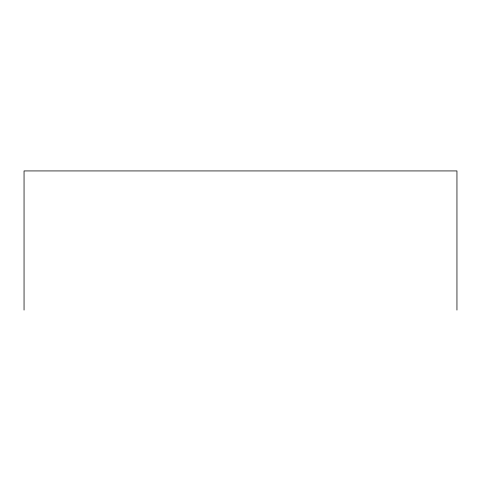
<?xml version="1.0" encoding="UTF-8"?>
<svg xmlns="http://www.w3.org/2000/svg" width="481" height="481" viewBox="0 0 481 481"><rect width="100%" height="100%" fill="white"/><g stroke="black" fill="none" stroke-linecap="round" stroke-linejoin="round"><path stroke-width="0.72" d="M456.95 310.071L456.95 170.929L24.05 170.929L24.05 310.071"/></g></svg>
